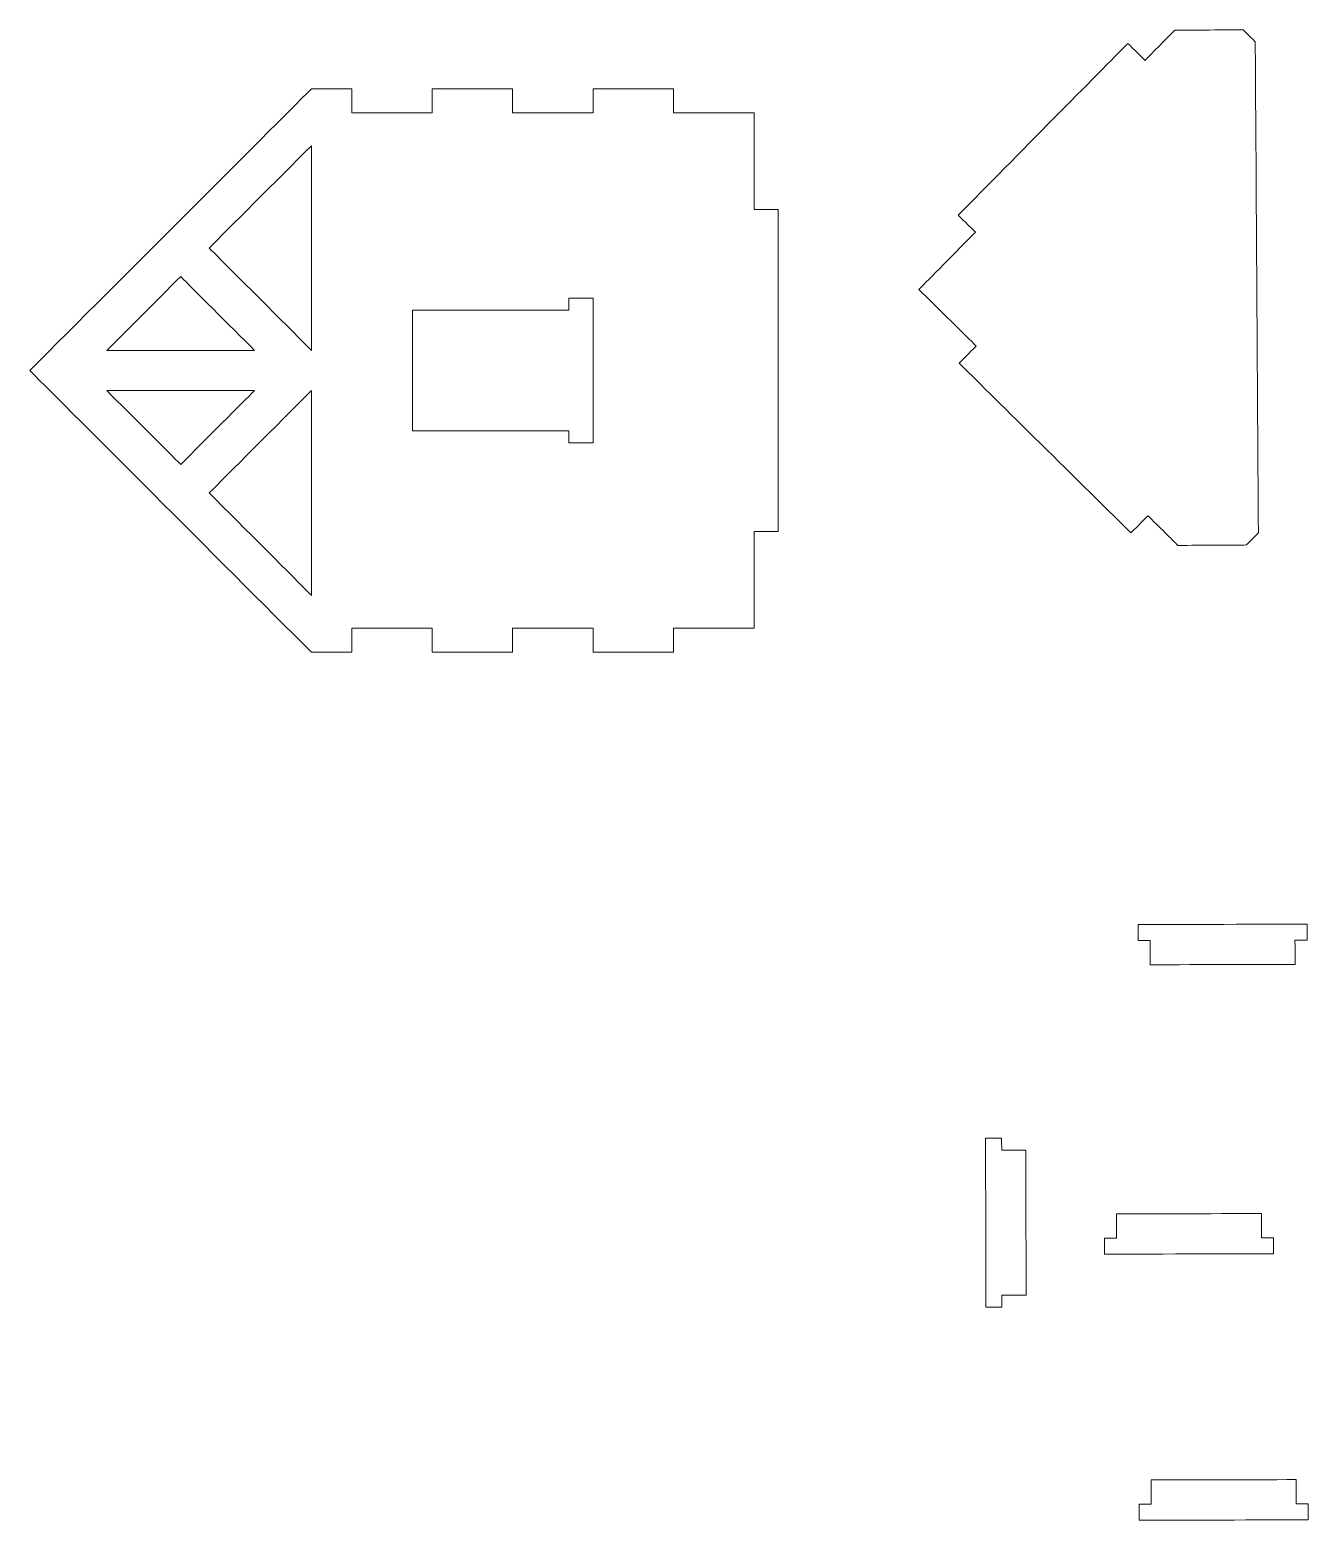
# Model space of a CAD drawing. Header units: millimetres. Extents: x -5059 to 5976, y -2595 to 3315.
# Drawn here: x 2993.8 to 3311.5, y 764.9 to 1135.2 of the extents above; entities that cross this region are included whole.
import ezdxf

# ---------------------------------------------------------------- set-up
doc = ezdxf.new("R2010")
doc.units = ezdxf.units.MM
doc.header["$MEASUREMENT"] = 0
doc.layers.add('Make2D$visible$lines', color=7, linetype='Continuous')

msp = doc.modelspace()

# ---------------------------------------------------------------- linework, layer by layer
at = {"layer": 'Make2D$visible$lines', "color": 18, "lineweight": 9}
for points in [[(3278.3275, 1135.0469), (3275.8661, 1132.5541), (3272.1741, 1128.8148), (3270.9434, 1127.5684)], [(3295.3271, 1135.1551), (3289.6606, 1135.1191), (3281.1607, 1135.065), (3278.3275, 1135.0469)], [(3295.3271, 1135.1551), (3296.3335, 1134.1615), (3297.843, 1132.6711), (3298.3461, 1132.1743)], [(3224.5183, 1089.0884), (3238.5702, 1103.3203), (3259.648, 1124.668), (3266.6739, 1131.7839)], [(3266.6739, 1131.7839), (3268.0971, 1130.3787), (3270.2318, 1128.2709), (3270.9434, 1127.5684)], [(3299.1224, 1010.1767), (3298.8636, 1050.8426), (3298.4755, 1111.8413), (3298.3461, 1132.1743)], [(2993.7796, 1050.5058), (3017.1129, 1073.8391), (3052.1129, 1108.8391), (3063.7796, 1120.5058)], [(3063.7796, 1120.5058), (3067.1129, 1120.5058), (3072.1129, 1120.5058), (3073.7796, 1120.5058)], [(3073.7796, 1120.5058), (3073.7796, 1118.5058), (3073.7796, 1115.5058), (3073.7796, 1114.5058)], [(3093.7796, 1114.5058), (3093.7796, 1116.5058), (3093.7796, 1119.5058), (3093.7796, 1120.5058)], [(3093.7796, 1120.5058), (3100.4463, 1120.5058), (3110.4463, 1120.5058), (3113.7796, 1120.5058)], [(3113.7796, 1120.5058), (3113.7796, 1118.5058), (3113.7796, 1115.5058), (3113.7796, 1114.5058)], [(3133.7796, 1114.5058), (3133.7796, 1116.5058), (3133.7796, 1119.5058), (3133.7796, 1120.5058)], [(3133.7796, 1120.5058), (3140.4463, 1120.5058), (3150.4463, 1120.5058), (3153.7796, 1120.5058)], [(3153.7796, 1120.5058), (3153.7796, 1118.5058), (3153.7796, 1115.5058), (3153.7796, 1114.5058)], [(3073.7796, 1114.5058), (3080.4463, 1114.5058), (3090.4463, 1114.5058), (3093.7796, 1114.5058)], [(3113.7796, 1114.5058), (3120.4463, 1114.5058), (3130.4463, 1114.5058), (3133.7796, 1114.5058)], [(3153.7796, 1114.5058), (3160.4463, 1114.5058), (3170.4463, 1114.5058), (3173.7796, 1114.5058)], [(3173.7796, 1114.5058), (3173.7796, 1106.5058), (3173.7796, 1094.5058), (3173.7796, 1090.5058)], [(3063.7796, 1106.3636), (3055.3033, 1097.8873), (3042.5888, 1085.1728), (3038.3507, 1080.9347)], [(3063.7796, 1055.5058), (3063.7796, 1072.4584), (3063.7796, 1097.8873), (3063.7796, 1106.3636)], [(3173.7796, 1090.5058), (3175.7796, 1090.5058), (3178.7796, 1090.5058), (3179.7796, 1090.5058)], [(3179.7796, 1090.5058), (3179.7796, 1063.8391), (3179.7796, 1023.8391), (3179.7796, 1010.5058)], [(3228.7878, 1084.8729), (3227.3647, 1086.278), (3225.2299, 1088.3858), (3224.5183, 1089.0884)], [(3228.7878, 1084.8729), (3224.1039, 1080.1289), (3217.078, 1073.013), (3214.736, 1070.641)], [(3038.3507, 1080.9347), (3046.827, 1072.4584), (3059.5414, 1059.7439), (3063.7796, 1055.5058)], [(3031.2796, 1073.8636), (3025.1603, 1067.7443), (3015.9814, 1058.5654), (3012.9217, 1055.5058)], [(3049.6375, 1055.5058), (3043.5182, 1061.625), (3034.3392, 1070.804), (3031.2796, 1073.8636)], [(3214.736, 1070.641), (3219.4799, 1065.9571), (3226.5958, 1058.9311), (3228.9678, 1056.5892)], [(3133.7796, 1068.5058), (3131.7796, 1068.5058), (3128.7796, 1068.5058), (3127.7796, 1068.5058)], [(3127.7796, 1068.5058), (3127.7796, 1067.5058), (3127.7796, 1066.0058), (3127.7796, 1065.5058)], [(3133.7796, 1032.5058), (3133.7796, 1044.5058), (3133.7796, 1062.5058), (3133.7796, 1068.5058)], [(3088.8797, 1065.5058), (3088.8797, 1055.5058), (3088.8797, 1040.5058), (3088.8797, 1035.5058)], [(3127.7796, 1065.5058), (3114.813, 1065.5058), (3095.363, 1065.5058), (3088.8797, 1065.5058)], [(3012.9217, 1055.5058), (3025.1603, 1055.5058), (3043.5182, 1055.5058), (3049.6375, 1055.5058)], [(3224.7522, 1052.3196), (3226.1574, 1053.7428), (3228.2652, 1055.8776), (3228.9678, 1056.5892)], [(3267.4477, 1010.164), (3253.2159, 1024.2159), (3231.8682, 1045.2937), (3224.7522, 1052.3196)], [(3063.7796, 980.5058), (3040.4463, 1003.8391), (3005.4463, 1038.8391), (2993.7796, 1050.5058)], [(3049.6375, 1045.5058), (3037.3989, 1045.5058), (3019.041, 1045.5058), (3012.9217, 1045.5058)], [(3012.9217, 1045.5058), (3019.041, 1039.3865), (3028.2199, 1030.2075), (3031.2796, 1027.1479)], [(3031.2796, 1027.1479), (3037.3989, 1033.2672), (3046.5778, 1042.4461), (3049.6375, 1045.5058)], [(3063.7796, 1045.5058), (3055.3033, 1037.0295), (3042.5888, 1024.315), (3038.3507, 1020.0768)], [(3063.7796, 994.6479), (3063.7796, 1011.6005), (3063.7796, 1037.0295), (3063.7796, 1045.5058)], [(3088.8797, 1035.5058), (3101.8463, 1035.5058), (3121.2963, 1035.5058), (3127.7796, 1035.5058)], [(3127.7796, 1035.5058), (3127.7796, 1034.5058), (3127.7796, 1033.0058), (3127.7796, 1032.5058)], [(3127.7796, 1032.5058), (3129.7796, 1032.5058), (3132.7796, 1032.5058), (3133.7796, 1032.5058)], [(3038.3507, 1020.0768), (3046.827, 1011.6005), (3059.5414, 998.8861), (3063.7796, 994.6479)], [(3271.6633, 1014.4336), (3270.2581, 1013.0104), (3268.1503, 1010.8756), (3267.4477, 1010.164)], [(3271.6633, 1014.4336), (3274.1562, 1011.9722), (3277.8955, 1008.2802), (3279.1419, 1007.0495)], [(3179.7796, 1010.5058), (3177.7796, 1010.5058), (3174.7796, 1010.5058), (3173.7796, 1010.5058)], [(3173.7796, 1010.5058), (3173.7796, 1002.5058), (3173.7796, 990.5058), (3173.7796, 986.5058)], [(3299.1224, 1010.1767), (3298.1288, 1009.1704), (3296.6384, 1007.6609), (3296.1416, 1007.1577)], [(3279.1419, 1007.0495), (3284.8084, 1007.0856), (3293.3083, 1007.1397), (3296.1416, 1007.1577)], [(3073.7796, 986.5058), (3073.7796, 984.5058), (3073.7796, 981.5058), (3073.7796, 980.5058)], [(3093.7796, 986.5058), (3087.1129, 986.5058), (3077.1129, 986.5058), (3073.7796, 986.5058)], [(3093.7796, 980.5058), (3093.7796, 982.5058), (3093.7796, 985.5058), (3093.7796, 986.5058)], [(3113.7796, 986.5058), (3113.7796, 984.5058), (3113.7796, 981.5058), (3113.7796, 980.5058)], [(3133.7796, 986.5058), (3127.1129, 986.5058), (3117.1129, 986.5058), (3113.7796, 986.5058)], [(3133.7796, 980.5058), (3133.7796, 982.5058), (3133.7796, 985.5058), (3133.7796, 986.5058)], [(3153.7796, 986.5058), (3153.7796, 984.5058), (3153.7796, 981.5058), (3153.7796, 980.5058)], [(3173.7796, 986.5058), (3167.1129, 986.5058), (3157.1129, 986.5058), (3153.7796, 986.5058)], [(3073.7796, 980.5058), (3070.4463, 980.5058), (3065.4463, 980.5058), (3063.7796, 980.5058)], [(3113.7796, 980.5058), (3107.1129, 980.5058), (3097.1129, 980.5058), (3093.7796, 980.5058)], [(3153.7796, 980.5058), (3147.1129, 980.5058), (3137.1129, 980.5058), (3133.7796, 980.5058)], [(3311.2116, 912.9468), (3297.2116, 912.9193), (3276.2117, 912.8781), (3269.2117, 912.8644)], [(3269.2117, 912.8644), (3269.2143, 911.531), (3269.2182, 909.531), (3269.2195, 908.8644)], [(3311.2195, 908.9468), (3311.2168, 910.2801), (3311.2129, 912.2801), (3311.2116, 912.9468)], [(3269.2195, 908.8644), (3270.2195, 908.8663), (3271.7195, 908.8693), (3272.2195, 908.8703)], [(3272.2195, 908.8703), (3272.2235, 906.8703), (3272.2293, 903.8703), (3272.2313, 902.8703)], [(3308.2195, 908.9409), (3309.2195, 908.9428), (3310.7195, 908.9458), (3311.2195, 908.9468)], [(3308.2312, 902.9409), (3308.2273, 904.9409), (3308.2214, 907.9409), (3308.2195, 908.9409)], [(3272.2313, 902.8703), (3284.2313, 902.8938), (3302.2312, 902.9291), (3308.2312, 902.9409)], [(3235.3157, 859.7978), (3233.9824, 859.7952), (3231.9824, 859.7912), (3231.3157, 859.7899)], [(3231.3157, 859.7899), (3231.3432, 845.79), (3231.3844, 824.79), (3231.3981, 817.79)], [(3235.3216, 856.7978), (3235.3196, 857.7978), (3235.3167, 859.2978), (3235.3157, 859.7978)], [(3241.3216, 856.8096), (3239.3216, 856.8056), (3236.3216, 856.7998), (3235.3216, 856.7978)], [(3241.3922, 820.8096), (3241.3687, 832.8096), (3241.3333, 850.8096), (3241.3216, 856.8096)], [(3299.8843, 841.0445), (3287.8843, 841.021), (3269.8844, 840.9857), (3263.8844, 840.9739)], [(3263.8844, 840.9739), (3263.8883, 838.9739), (3263.8942, 835.9739), (3263.8961, 834.9739)], [(3299.8961, 835.0446), (3299.8921, 837.0445), (3299.8863, 840.0445), (3299.8843, 841.0445)], [(3263.8961, 834.9739), (3262.8961, 834.972), (3261.3961, 834.969), (3260.8961, 834.9681)], [(3260.8961, 834.9681), (3260.8988, 833.6347), (3260.9027, 831.6347), (3260.904, 830.9681)], [(3302.8961, 835.0504), (3301.8961, 835.0485), (3300.3961, 835.0455), (3299.8961, 835.0446)], [(3302.9039, 831.0504), (3302.9013, 832.3838), (3302.8974, 834.3838), (3302.8961, 835.0504)], [(3260.904, 830.9681), (3274.904, 830.9955), (3295.9039, 831.0367), (3302.9039, 831.0504)], [(3235.3922, 820.7979), (3237.3922, 820.8018), (3240.3922, 820.8077), (3241.3922, 820.8096)], [(3235.3981, 817.7979), (3235.3961, 818.7979), (3235.3932, 820.2979), (3235.3922, 820.7979)], [(3231.3981, 817.79), (3232.7314, 817.7926), (3234.7314, 817.7966), (3235.3981, 817.7979)], [(3308.4823, 774.9411), (3296.4823, 774.9176), (3278.4823, 774.8823), (3272.4824, 774.8705)], [(3272.4824, 774.8705), (3272.4863, 772.8705), (3272.4922, 769.8705), (3272.4941, 768.8705)], [(3308.4941, 768.9411), (3308.4901, 770.9411), (3308.4842, 773.9411), (3308.4823, 774.9411)], [(3272.4941, 768.8705), (3271.4941, 768.8686), (3269.9941, 768.8656), (3269.4941, 768.8646)], [(3269.4941, 768.8646), (3269.4967, 767.5313), (3269.5007, 765.5313), (3269.502, 764.8647)], [(3311.494, 768.947), (3310.4941, 768.9451), (3308.9941, 768.9421), (3308.4941, 768.9411)], [(3311.5019, 764.947), (3311.4993, 766.2804), (3311.4954, 768.2804), (3311.494, 768.947)], [(3269.502, 764.8647), (3283.5019, 764.8921), (3304.5019, 764.9333), (3311.5019, 764.947)]]:
    msp.add_open_spline(points, degree=3, dxfattribs=at)

doc.saveas('drawing.dxf')
